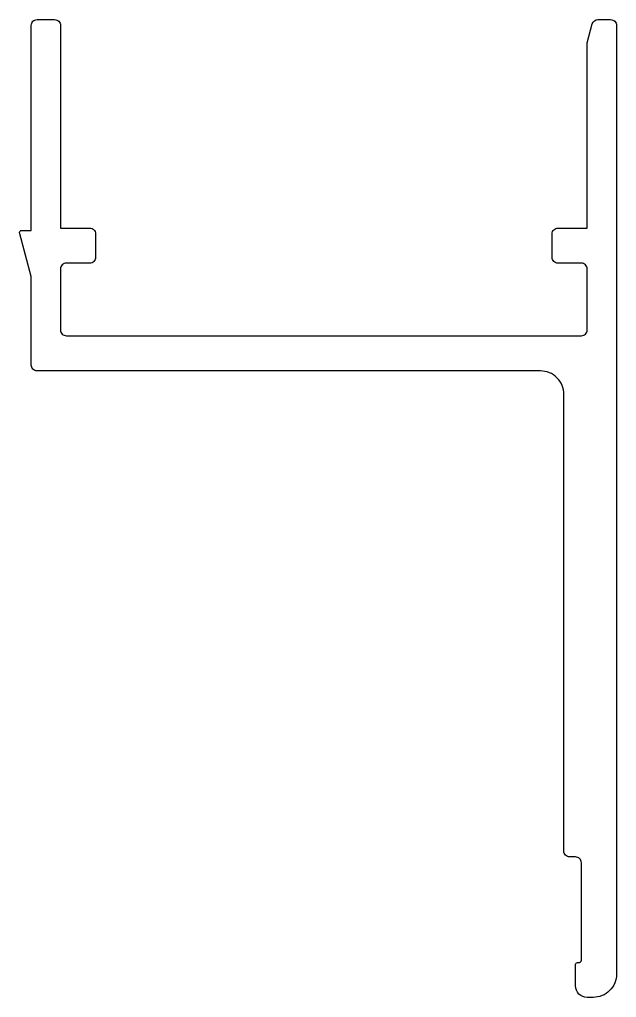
# Model space of a CAD drawing. Extents: x 141.5 to 192.5, y 156.1 to 239.6.
import ezdxf

# ---------------------------------------------------------------- set-up
doc = ezdxf.new("R2010")
doc.units = 0
doc.layers.get('0').update_dxf_attribs({"linetype": 'CONTINUOUS'})

msp = doc.modelspace()

# ---------------------------------------------------------------- linework, layer by layer
msp.add_lwpolyline([(189.5, 218.764), (187.5, 218.764, -0.414214), (187, 219.264), (187, 221.264, -0.414214), (187.5, 221.764), (190, 221.764), (190, 237.564), (190.436, 239.194, -0.339454), (190.919, 239.564), (192, 239.564, -0.414214), (192.5, 239.064), (192.5, 158.064, -0.414214), (190.5, 156.064), (190, 156.064, -0.414214), (189, 157.064), (189, 158.864, -0.490314), (189.25, 159.058, 0.490314), (189.5, 159.252), (189.5, 167.564, 0.414214), (189, 168.064), (188.5, 168.064, -0.414214), (188, 168.564), (188, 207.564, 0.414214), (186, 209.564), (143, 209.564, -0.414214), (142.5, 210.064), (142.5, 217.618), (141.519, 221.28, -0.548619), (141.7, 221.564), (142.5, 221.564), (142.5, 239.064, -0.414214), (143, 239.564), (144.5, 239.564, -0.414214), (145, 239.064), (145, 221.764), (147.5, 221.764, -0.414214), (148, 221.264), (148, 219.264, -0.414214), (147.5, 218.764), (145.5, 218.764, 0.414214), (145, 218.264), (145, 213.064, 0.414214), (145.5, 212.564), (189.5, 212.564, 0.414214), (190, 213.064), (190, 218.264, 0.414214)], format="xyb", close=True)

doc.saveas('drawing.dxf')
